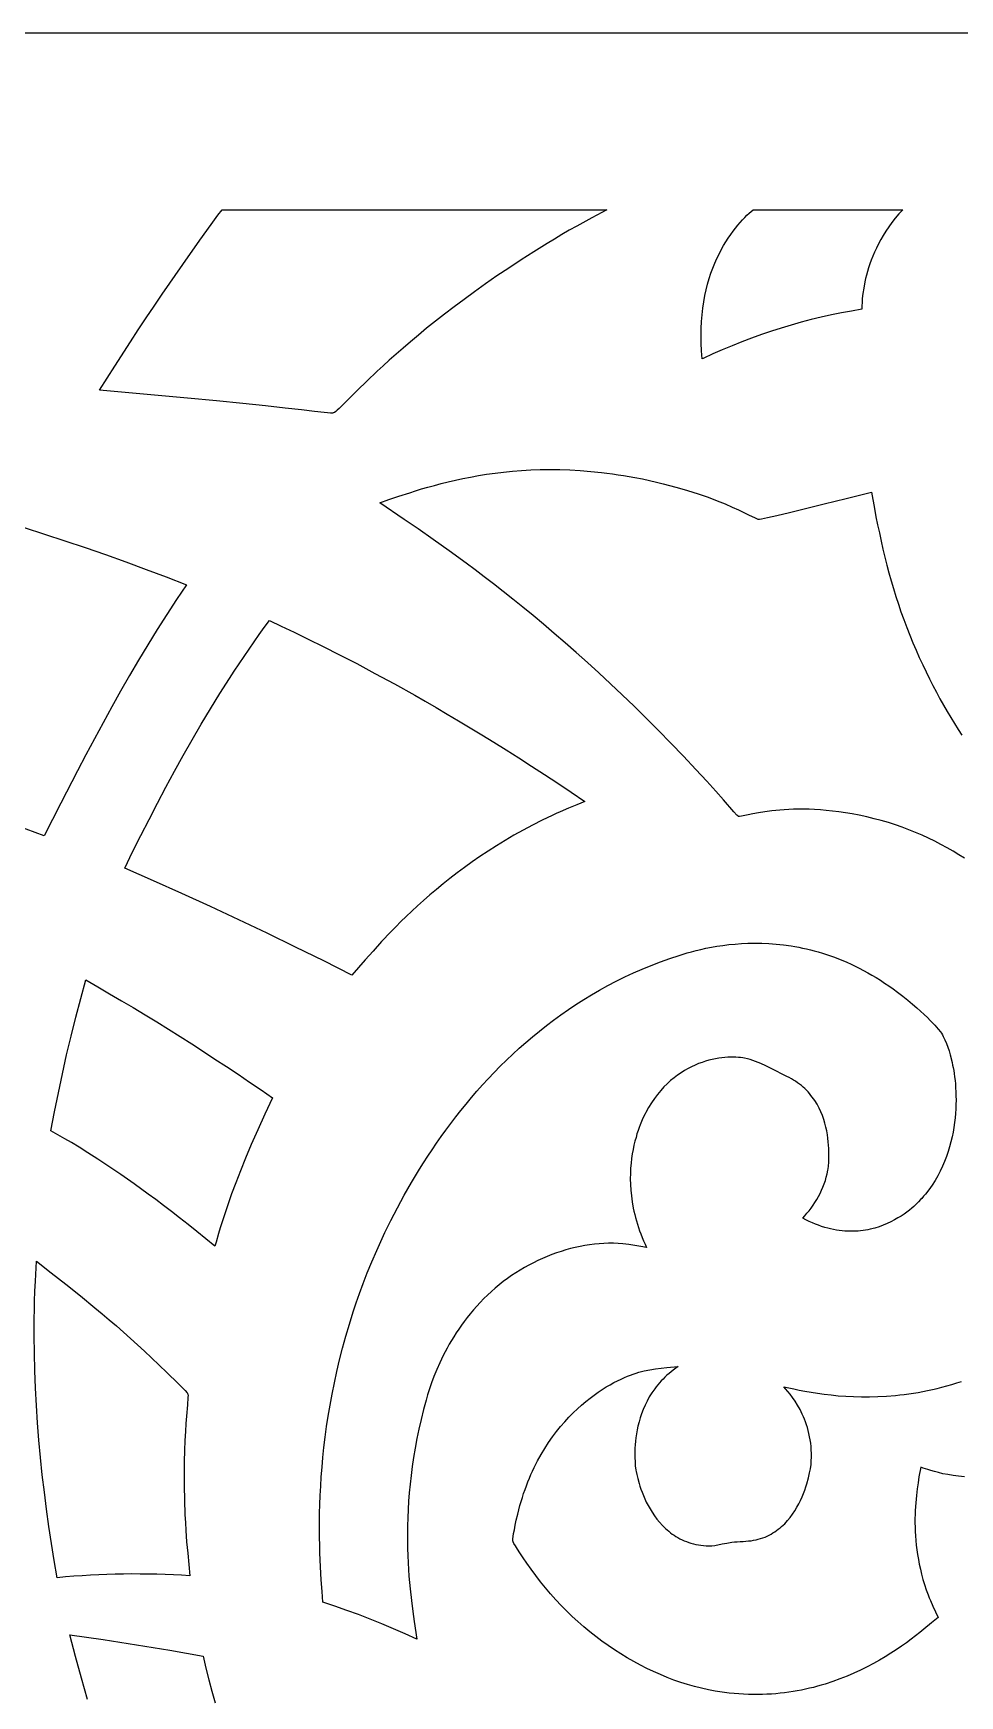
# Model space of a CAD drawing. Extents: x -300 to 300, y -304 to 306.
# Drawn here: x -124.2 to -19.2, y 118 to 306.4 of the extents above; entities that cross this region are included whole.
import ezdxf

# ---------------------------------------------------------------- set-up
doc = ezdxf.new("R2010")
doc.units = 0
doc.header["$MEASUREMENT"] = 0
doc.layers.get('0').update_dxf_attribs({"linetype": 'CONTINUOUS'})
doc.layers.add('LAYER_1', color=18, linetype='CONTINUOUS')

msp = doc.modelspace()

# ---------------------------------------------------------------- linework, layer by layer
msp.add_lwpolyline([(-300, -303.57), (300, -303.57), (300, 306.43), (-300, 306.43)], close=True)
at = {"layer": 'LAYER_1'}
for points in [[(-65.97, 282.61), (-67.47, 281.67), (-68.92, 280.74), (-70.32, 279.82), (-71.66, 278.92), (-72.95, 278.02), (-74.18, 277.14), (-75.37, 276.27), (-76.51, 275.42), (-77.59, 274.59), (-78.63, 273.78), (-79.62, 272.99), (-80.56, 272.21), (-81.45, 271.47), (-82.29, 270.74), (-83.09, 270.04), (-83.85, 269.37), (-84.55, 268.73), (-85.22, 268.12), (-86.41, 266.98), (-87.44, 265.99), (-88.3, 265.14), (-89, 264.44), (-89.54, 263.91), (-89.75, 263.72), (-89.93, 263.56), (-90.07, 263.46), (-90.18, 263.4), (-90.23, 263.39), (-90.3, 263.38), (-90.52, 263.38), (-90.84, 263.4), (-91.24, 263.44), (-92.34, 263.55), (-93.81, 263.73), (-95.65, 263.94), (-97.87, 264.2), (-100.46, 264.48), (-103.42, 264.78), (-106.74, 265.09), (-110.06, 265.38), (-116.7, 265.97), (-114.95, 268.71), (-113.19, 271.45), (-112.3, 272.81), (-111.41, 274.16), (-110.5, 275.51), (-109.6, 276.85), (-107.25, 280.24), (-105.34, 282.97), (-104.54, 284.08), (-103.86, 285.03), (-103.28, 285.82), (-102.81, 286.43), (-59.19, 286.43), (-60.9, 285.51), (-62.6, 284.58), (-63.45, 284.1), (-64.29, 283.61), (-65.14, 283.11)], [(-30.3, 275.14), (-31.45, 274.95), (-32.6, 274.74), (-33.74, 274.5), (-34.89, 274.25), (-36.03, 273.97), (-37.16, 273.68), (-38.3, 273.36), (-39.43, 273.02), (-40.55, 272.66), (-41.68, 272.28), (-42.79, 271.88), (-43.9, 271.46), (-45.01, 271.02), (-46.11, 270.56), (-47.2, 270.08), (-48.29, 269.58), (-48.38, 269.53), (-48.46, 270.43), (-48.5, 271.3), (-48.52, 272.14), (-48.51, 272.96), (-48.48, 273.76), (-48.41, 274.53), (-48.33, 275.27), (-48.22, 275.99), (-48.09, 276.69), (-47.95, 277.36), (-47.78, 278.01), (-47.6, 278.64), (-47.4, 279.24), (-47.19, 279.82), (-46.96, 280.37), (-46.73, 280.9), (-46.48, 281.41), (-46.23, 281.9), (-45.97, 282.36), (-45.7, 282.8), (-45.44, 283.22), (-45.16, 283.62), (-44.89, 283.99), (-44.62, 284.35), (-44.35, 284.68), (-44.08, 284.99), (-43.82, 285.28), (-43.57, 285.55), (-43.32, 285.8), (-43.08, 286.03), (-42.63, 286.43), (-25.66, 286.43), (-26.09, 285.95), (-26.5, 285.46), (-26.88, 284.98), (-27.23, 284.49), (-27.56, 284.01), (-27.87, 283.52), (-28.15, 283.04), (-28.41, 282.56), (-28.64, 282.09), (-28.86, 281.63), (-29.05, 281.17), (-29.23, 280.72), (-29.39, 280.28), (-29.53, 279.85), (-29.66, 279.43), (-29.77, 279.03), (-29.87, 278.63), (-29.95, 278.26), (-30.08, 277.55), (-30.18, 276.92), (-30.24, 276.37), (-30.27, 275.9), (-30.29, 275.54)], [(-97.43, 239.87), (-96.1, 239.24), (-94.64, 238.54), (-93.06, 237.77), (-91.35, 236.92), (-89.51, 235.99), (-87.55, 234.98), (-85.48, 233.87), (-83.28, 232.68), (-80.97, 231.39), (-79.77, 230.71), (-78.55, 230), (-77.29, 229.27), (-76.01, 228.51), (-74.7, 227.72), (-73.36, 226.91), (-71.99, 226.07), (-70.6, 225.2), (-69.18, 224.3), (-67.73, 223.37), (-66.26, 222.42), (-64.76, 221.43), (-63.23, 220.41), (-61.68, 219.36), (-62.61, 218.97), (-63.54, 218.59), (-64.47, 218.19), (-64.93, 217.99), (-65.39, 217.78), (-66.52, 217.24), (-67.62, 216.68), (-68.68, 216.11), (-69.72, 215.53), (-70.73, 214.94), (-71.71, 214.34), (-72.66, 213.74), (-73.58, 213.13), (-74.47, 212.51), (-75.33, 211.89), (-76.17, 211.27), (-76.98, 210.64), (-77.76, 210.02), (-78.52, 209.39), (-79.25, 208.77), (-79.96, 208.15), (-80.64, 207.54), (-81.3, 206.93), (-81.93, 206.33), (-82.53, 205.74), (-83.12, 205.15), (-83.68, 204.58), (-84.73, 203.47), (-85.69, 202.41), (-86.57, 201.42), (-88.08, 199.68), (-91.27, 201.28), (-94.47, 202.86), (-97.68, 204.42), (-100.9, 205.94), (-104.12, 207.44), (-107.35, 208.92), (-110.59, 210.37), (-113.84, 211.79), (-112.94, 213.64), (-112.02, 215.49), (-111.08, 217.33), (-110.14, 219.16), (-109.18, 220.98), (-108.2, 222.78), (-107.21, 224.58), (-106.2, 226.36), (-105.18, 228.12), (-104.13, 229.86), (-103.07, 231.58), (-101.98, 233.29), (-101.43, 234.13), (-100.88, 234.97), (-100.32, 235.8), (-99.75, 236.63), (-99.18, 237.45), (-98.6, 238.27), (-98.02, 239.07)], [(-51, 201.91), (-50.11, 202.19), (-49.61, 202.32), (-49.09, 202.46), (-48.54, 202.59), (-47.96, 202.72), (-47.35, 202.84), (-46.72, 202.95), (-46.06, 203.05), (-45.38, 203.13), (-44.67, 203.2), (-43.95, 203.26), (-43.2, 203.29), (-42.43, 203.31), (-41.64, 203.3), (-40.84, 203.26), (-40.01, 203.2), (-39.18, 203.12), (-38.32, 203), (-37.89, 202.92), (-37.45, 202.84), (-37.01, 202.75), (-36.57, 202.66), (-36.13, 202.55), (-35.68, 202.43), (-35.23, 202.3), (-34.77, 202.17), (-34.31, 202.02), (-33.85, 201.87), (-33.39, 201.7), (-32.93, 201.52), (-32.46, 201.33), (-31.99, 201.13), (-31.52, 200.92), (-31.05, 200.69), (-30.58, 200.46), (-30.1, 200.21), (-29.63, 199.95), (-29.15, 199.67), (-28.67, 199.39), (-28.19, 199.09), (-27.71, 198.77), (-27.23, 198.45), (-26.74, 198.11), (-26.26, 197.75), (-25.65, 197.28), (-25.08, 196.83), (-24.56, 196.4), (-24.07, 195.98), (-23.63, 195.59), (-23.23, 195.22), (-22.87, 194.87), (-22.55, 194.55), (-22.02, 193.99), (-21.63, 193.56), (-21.39, 193.26), (-21.27, 193.1), (-21.16, 192.92), (-21.06, 192.73), (-20.87, 192.35), (-20.7, 191.94), (-20.55, 191.52), (-20.41, 191.09), (-20.29, 190.65), (-20.07, 189.77), (-20, 189.49), (-19.94, 189.19), (-19.88, 188.87), (-19.83, 188.52), (-19.78, 188.14), (-19.73, 187.75), (-19.69, 187.34), (-19.66, 186.91), (-19.64, 186.46), (-19.63, 186), (-19.62, 185.52), (-19.63, 185.03), (-19.65, 184.53), (-19.68, 184.01), (-19.73, 183.49), (-19.79, 182.96), (-19.87, 182.42), (-19.96, 181.88), (-20.07, 181.33), (-20.2, 180.77), (-20.35, 180.22), (-20.52, 179.67), (-20.71, 179.11), (-20.92, 178.56), (-21.15, 178.01), (-21.41, 177.47), (-21.69, 176.93), (-22, 176.4), (-22.33, 175.87), (-22.7, 175.36), (-23.09, 174.86), (-23.29, 174.61), (-23.51, 174.36), (-23.63, 174.23), (-23.86, 173.99), (-24.2, 173.65), (-24.41, 173.46), (-24.64, 173.26), (-24.91, 173.04), (-25.19, 172.82), (-25.5, 172.6), (-25.84, 172.37), (-26.2, 172.15), (-26.58, 171.93), (-26.99, 171.72), (-27.41, 171.51), (-27.86, 171.33), (-28.34, 171.16), (-28.83, 171), (-29.34, 170.87), (-29.61, 170.82), (-29.88, 170.77), (-30.15, 170.73), (-30.43, 170.69), (-30.72, 170.67), (-31.01, 170.65), (-31.3, 170.64), (-31.6, 170.64), (-31.91, 170.65), (-32.21, 170.66), (-32.53, 170.69), (-32.85, 170.73), (-33.17, 170.78), (-33.49, 170.84), (-33.83, 170.91), (-34.16, 171), (-34.5, 171.09), (-34.85, 171.2), (-35.19, 171.32), (-35.55, 171.46), (-35.9, 171.6), (-36.26, 171.77), (-36.63, 171.94), (-37, 172.13), (-36.75, 172.4), (-36.51, 172.68), (-36.27, 172.97), (-36.04, 173.27), (-35.82, 173.59), (-35.61, 173.91), (-35.4, 174.24), (-35.21, 174.58), (-35.03, 174.93), (-34.86, 175.29), (-34.71, 175.65), (-34.56, 176.02), (-34.43, 176.4), (-34.32, 176.78), (-34.23, 177.17), (-34.15, 177.57), (-34.12, 177.72), (-34.09, 178.02), (-34.05, 178.46), (-34.03, 179.01), (-34.03, 179.32), (-34.03, 179.66), (-34.04, 180.01), (-34.06, 180.39), (-34.1, 180.78), (-34.14, 181.18), (-34.2, 181.59), (-34.28, 182.01), (-34.37, 182.44), (-34.48, 182.88), (-34.61, 183.31), (-34.77, 183.75), (-34.94, 184.18), (-35.14, 184.61), (-35.37, 185.04), (-35.62, 185.45), (-35.76, 185.65), (-35.91, 185.85), (-36.06, 186.05), (-36.22, 186.25), (-36.39, 186.44), (-36.56, 186.62), (-36.75, 186.81), (-36.94, 186.98), (-37.14, 187.16), (-37.35, 187.32), (-37.57, 187.48), (-37.8, 187.64), (-38.03, 187.79), (-38.28, 187.94), (-38.54, 188.07), (-38.8, 188.2), (-39.39, 188.49), (-39.98, 188.79), (-40.57, 189.09), (-41.16, 189.39), (-41.75, 189.66), (-42.05, 189.79), (-42.35, 189.9), (-42.66, 190.01), (-42.96, 190.11), (-43.27, 190.19), (-43.58, 190.26), (-43.8, 190.29), (-44.04, 190.33), (-44.29, 190.35), (-44.57, 190.37), (-44.86, 190.38), (-45.16, 190.37), (-45.48, 190.36), (-45.81, 190.34), (-46.15, 190.31), (-46.51, 190.26), (-46.87, 190.2), (-47.24, 190.12), (-47.62, 190.03), (-48.01, 189.92), (-48.4, 189.79), (-48.79, 189.65), (-49.19, 189.48), (-49.59, 189.3), (-49.99, 189.09), (-50.39, 188.87), (-50.79, 188.62), (-51.19, 188.34), (-51.58, 188.04), (-51.97, 187.72), (-52.35, 187.37), (-52.73, 187), (-53.09, 186.59), (-53.45, 186.16), (-53.8, 185.69), (-54.13, 185.2), (-54.46, 184.67), (-54.77, 184.12), (-54.85, 183.97), (-54.99, 183.68), (-55.19, 183.26), (-55.41, 182.72), (-55.53, 182.4), (-55.65, 182.06), (-55.78, 181.68), (-55.89, 181.28), (-56.01, 180.86), (-56.12, 180.4), (-56.22, 179.93), (-56.31, 179.43), (-56.39, 178.9), (-56.45, 178.36), (-56.5, 177.79), (-56.53, 177.2), (-56.54, 176.59), (-56.52, 175.96), (-56.48, 175.32), (-56.42, 174.65), (-56.32, 173.97), (-56.2, 173.27), (-56.12, 172.92), (-56.04, 172.56), (-55.95, 172.2), (-55.85, 171.83), (-55.74, 171.46), (-55.62, 171.09), (-55.49, 170.71), (-55.35, 170.34), (-55.2, 169.95), (-55.04, 169.57), (-54.87, 169.18), (-54.69, 168.79), (-55.36, 168.91), (-56.03, 169.03), (-56.71, 169.14), (-57.04, 169.19), (-57.38, 169.22), (-57.92, 169.26), (-58.45, 169.28), (-58.99, 169.28), (-59.53, 169.26), (-60.07, 169.23), (-60.61, 169.18), (-61.15, 169.11), (-61.69, 169.03), (-62.23, 168.93), (-62.77, 168.81), (-63.31, 168.68), (-63.85, 168.53), (-64.38, 168.37), (-64.91, 168.19), (-65.44, 168), (-65.97, 167.79), (-66.49, 167.57), (-67.01, 167.33), (-67.52, 167.08), (-68.03, 166.82), (-68.53, 166.54), (-69.02, 166.24), (-69.51, 165.94), (-69.99, 165.62), (-70.47, 165.28), (-70.94, 164.94), (-71.39, 164.58), (-71.84, 164.2), (-72.28, 163.82), (-72.71, 163.42), (-73.13, 163.01), (-73.54, 162.59), (-73.94, 162.16), (-74.32, 161.73), (-74.68, 161.29), (-75.03, 160.86), (-75.36, 160.42), (-75.68, 159.99), (-75.98, 159.55), (-76.27, 159.12), (-76.55, 158.69), (-76.81, 158.26), (-77.06, 157.83), (-77.3, 157.4), (-77.52, 156.98), (-77.74, 156.57), (-78.13, 155.75), (-78.48, 154.96), (-78.79, 154.19), (-79.06, 153.46), (-79.3, 152.77), (-79.51, 152.11), (-79.69, 151.5), (-79.98, 150.44), (-80.25, 149.32), (-80.5, 148.22), (-80.72, 147.14), (-80.92, 146.07), (-81.1, 145.02), (-81.25, 143.99), (-81.39, 142.97), (-81.5, 141.98), (-81.59, 141), (-81.66, 140.04), (-81.72, 139.1), (-81.76, 138.17), (-81.79, 137.27), (-81.8, 136.39), (-81.8, 135.53), (-81.78, 134.69), (-81.76, 133.88), (-81.72, 133.08), (-81.68, 132.31), (-81.63, 131.55), (-81.57, 130.83), (-81.5, 130.12), (-81.35, 128.78), (-81.2, 127.54), (-81.03, 126.4), (-80.73, 124.43), (-82.04, 125.02), (-83.36, 125.59), (-84.68, 126.14), (-86.01, 126.67), (-87.35, 127.19), (-88.68, 127.68), (-90.03, 128.15), (-91.38, 128.61), (-91.47, 129.81), (-91.56, 131.15), (-91.65, 132.61), (-91.71, 134.21), (-91.74, 135.05), (-91.76, 135.92), (-91.76, 136.82), (-91.76, 137.75), (-91.75, 138.71), (-91.73, 139.69), (-91.69, 140.7), (-91.63, 141.74), (-91.57, 142.8), (-91.48, 143.89), (-91.38, 145.01), (-91.26, 146.15), (-91.12, 147.31), (-90.96, 148.5), (-90.78, 149.7), (-90.57, 150.94), (-90.34, 152.19), (-90.08, 153.46), (-89.8, 154.75), (-89.49, 156.07), (-89.15, 157.4), (-88.78, 158.75), (-88.38, 160.13), (-87.95, 161.51), (-87.61, 162.52), (-87.24, 163.6), (-86.82, 164.74), (-86.35, 165.93), (-85.84, 167.18), (-85.28, 168.47), (-84.67, 169.81), (-84.35, 170.49), (-84.02, 171.18), (-83.67, 171.88), (-83.31, 172.58), (-82.94, 173.29), (-82.55, 174.01), (-82.15, 174.73), (-81.74, 175.46), (-81.32, 176.19), (-80.88, 176.93), (-80.43, 177.67), (-79.96, 178.41), (-79.49, 179.15), (-78.99, 179.89), (-78.49, 180.64), (-77.97, 181.38), (-77.43, 182.12), (-76.88, 182.86), (-76.32, 183.6), (-75.74, 184.33), (-75.15, 185.06), (-74.54, 185.79), (-73.92, 186.51), (-73.28, 187.23), (-72.63, 187.94), (-71.96, 188.65), (-71.27, 189.34), (-70.57, 190.03), (-69.86, 190.71), (-69.13, 191.39), (-68.38, 192.05), (-67.62, 192.7), (-66.84, 193.34), (-66.04, 193.97), (-65.23, 194.58), (-64.4, 195.19), (-63.56, 195.78), (-62.7, 196.35), (-61.82, 196.91), (-60.92, 197.46), (-60.01, 197.99), (-59.08, 198.5), (-58.13, 198.99), (-57.17, 199.47), (-56.18, 199.93), (-55.18, 200.37), (-54.17, 200.78), (-53.13, 201.18), (-52.07, 201.56)], [(-118.24, 199.13), (-116.9, 198.35), (-115.55, 197.57), (-114.21, 196.78), (-112.88, 195.99), (-111.54, 195.18), (-110.21, 194.37), (-108.88, 193.54), (-107.56, 192.71), (-106.24, 191.88), (-104.92, 191.03), (-103.61, 190.17), (-102.3, 189.31), (-100.99, 188.44), (-99.69, 187.56), (-98.39, 186.67), (-97.09, 185.78), (-97.97, 183.92), (-98.77, 182.16), (-99.49, 180.49), (-100.15, 178.94), (-100.73, 177.48), (-101.26, 176.13), (-101.72, 174.89), (-102.12, 173.76), (-102.47, 172.74), (-102.77, 171.84), (-103.01, 171.05), (-103.22, 170.38), (-103.49, 169.41), (-103.62, 168.94), (-104.66, 169.79), (-105.68, 170.62), (-106.66, 171.41), (-107.62, 172.16), (-108.55, 172.88), (-109.46, 173.57), (-110.33, 174.23), (-111.18, 174.86), (-112.78, 176.02), (-114.27, 177.07), (-115.64, 178), (-116.89, 178.83), (-118.01, 179.54), (-119, 180.16), (-119.87, 180.69), (-120.61, 181.12), (-121.68, 181.72), (-122.2, 182.01), (-121.79, 184.18), (-121.36, 186.34), (-120.9, 188.49), (-120.42, 190.64), (-119.91, 192.77), (-119.38, 194.9), (-118.82, 197.02)], [(-123.85, 167.24), (-122.18, 165.95), (-120.51, 164.65), (-118.86, 163.33), (-117.21, 161.98), (-116.4, 161.3), (-115.59, 160.61), (-114.78, 159.91), (-113.97, 159.21), (-113.17, 158.5), (-112.38, 157.78), (-111.59, 157.05), (-110.81, 156.31), (-109.05, 154.63), (-107.77, 153.39), (-107.32, 152.93), (-106.98, 152.58), (-106.77, 152.34), (-106.71, 152.26), (-106.68, 152.21), (-106.67, 152.15), (-106.66, 152.06), (-106.67, 151.81), (-106.74, 150.96), (-106.85, 149.68), (-106.91, 148.87), (-106.97, 147.96), (-107.02, 146.93), (-107.07, 145.8), (-107.1, 144.56), (-107.12, 143.21), (-107.11, 141.75), (-107.08, 140.19), (-107.01, 138.51), (-106.97, 137.64), (-106.91, 136.74), (-106.82, 135.45), (-106.7, 134.16), (-106.57, 132.88), (-106.45, 131.59), (-107.39, 131.65), (-108.33, 131.7), (-109.27, 131.74), (-110.21, 131.77), (-111.15, 131.78), (-112.09, 131.79), (-113.03, 131.8), (-113.97, 131.79), (-114.91, 131.77), (-115.85, 131.74), (-116.79, 131.7), (-117.73, 131.66), (-118.67, 131.6), (-119.61, 131.54), (-120.55, 131.47), (-121.49, 131.38), (-121.82, 133.31), (-122.13, 135.24), (-122.43, 137.18), (-122.7, 139.13), (-122.95, 141.08), (-123.18, 143.04), (-123.38, 145), (-123.56, 146.97), (-123.72, 148.93), (-123.85, 150.9), (-123.95, 152.88), (-124.03, 154.85), (-124.08, 156.82), (-124.1, 158.79), (-124.1, 159.78), (-124.09, 160.76), (-124.07, 161.75), (-124.05, 162.73), (-124.01, 163.86), (-123.96, 164.99)]]:
    msp.add_lwpolyline(points, close=True, dxfattribs=at)
for points in [[(-18.65, 212.92), (-19.3, 213.33), (-19.96, 213.73), (-20.64, 214.12), (-21.33, 214.49), (-22.03, 214.85), (-22.74, 215.2), (-23.46, 215.53), (-24.2, 215.85), (-24.95, 216.15), (-25.72, 216.44), (-26.49, 216.71), (-27.29, 216.96), (-28.09, 217.2), (-28.91, 217.41), (-29.74, 217.61), (-30.58, 217.79), (-31.38, 217.94), (-32.15, 218.07), (-32.89, 218.18), (-33.62, 218.27), (-34.32, 218.34), (-34.99, 218.4), (-35.65, 218.44), (-36.28, 218.47), (-36.89, 218.48), (-37.47, 218.48), (-38.04, 218.47), (-38.57, 218.46), (-39.09, 218.43), (-39.58, 218.39), (-40.49, 218.3), (-41.3, 218.2), (-42.02, 218.08), (-42.65, 217.97), (-43.17, 217.86), (-43.93, 217.7), (-44.16, 217.66), (-44.24, 217.66), (-44.29, 217.67), (-44.36, 217.72), (-44.47, 217.82), (-44.81, 218.19), (-45.99, 219.54), (-46.85, 220.51), (-47.88, 221.66), (-49.1, 222.99), (-50.5, 224.49), (-51.93, 225.97), (-53.34, 227.41), (-54.73, 228.8), (-56.1, 230.15), (-57.45, 231.45), (-58.79, 232.71), (-60.1, 233.93), (-61.4, 235.11), (-62.67, 236.25), (-63.92, 237.35), (-65.15, 238.41), (-66.36, 239.44), (-67.54, 240.42), (-68.7, 241.37), (-69.84, 242.29), (-70.95, 243.17), (-72.03, 244.01), (-73.09, 244.83), (-74.13, 245.61), (-75.13, 246.36), (-77.06, 247.77), (-78.88, 249.06), (-80.58, 250.25), (-82.15, 251.33), (-84.92, 253.21), (-83.9, 253.57), (-82.77, 253.95), (-81.54, 254.36), (-80.88, 254.57), (-80.19, 254.78), (-79.48, 254.99), (-78.74, 255.19), (-77.97, 255.39), (-77.17, 255.59), (-76.35, 255.78), (-75.51, 255.96), (-74.64, 256.13), (-73.74, 256.29), (-72.82, 256.44), (-71.87, 256.57), (-70.89, 256.69), (-69.9, 256.79), (-68.87, 256.87), (-67.82, 256.93), (-66.75, 256.97), (-65.65, 256.98), (-64.53, 256.97), (-63.38, 256.93), (-62.21, 256.87), (-61.02, 256.77), (-59.8, 256.65), (-59.19, 256.57), (-58.56, 256.49), (-57.93, 256.4), (-57.3, 256.3), (-56.66, 256.19), (-56.01, 256.07), (-55.17, 255.91), (-54.36, 255.74), (-53.58, 255.56), (-52.82, 255.38), (-52.09, 255.19), (-51.39, 255), (-50.71, 254.81), (-50.06, 254.62), (-49.44, 254.42), (-48.84, 254.23), (-47.72, 253.84), (-46.71, 253.45), (-45.79, 253.08), (-44.98, 252.73), (-44.27, 252.41), (-43.14, 251.86), (-42.39, 251.49), (-42.16, 251.39), (-42.08, 251.36), (-42.02, 251.35), (-41.9, 251.35), (-41.68, 251.39), (-40.98, 251.54), (-39.92, 251.79), (-38.49, 252.13), (-34.57, 253.1), (-32.06, 253.71), (-29.2, 254.4), (-28.86, 252.55), (-28.69, 251.63), (-28.51, 250.71), (-28.31, 249.8), (-28.11, 248.88), (-27.91, 247.97), (-27.69, 247.06), (-27.46, 246.16), (-27.22, 245.26), (-26.97, 244.37), (-26.71, 243.48), (-26.44, 242.59), (-26.15, 241.72), (-25.86, 240.85), (-25.54, 239.99), (-25.21, 239.09), (-24.86, 238.21), (-24.51, 237.34), (-24.15, 236.5), (-23.78, 235.66), (-23.4, 234.85), (-23.02, 234.05), (-22.64, 233.27), (-22.25, 232.5), (-21.85, 231.74), (-21.45, 231), (-21.04, 230.28), (-20.63, 229.57), (-20.22, 228.88), (-19.8, 228.2), (-19.37, 227.53), (-18.95, 226.88)], [(-125.24, 250.41), (-122.93, 249.67), (-120.62, 248.91), (-118.31, 248.14), (-116.01, 247.34), (-113.71, 246.51), (-111.42, 245.67), (-109.13, 244.81), (-106.85, 243.93), (-107.98, 242.26), (-109.08, 240.57), (-110.16, 238.86), (-111.22, 237.13), (-112.27, 235.39), (-113.3, 233.63), (-114.31, 231.85), (-115.31, 230.07), (-116.3, 228.27), (-117.28, 226.46), (-118.24, 224.64), (-119.2, 222.82), (-121.09, 219.15), (-122.96, 215.48), (-127.06, 216.99)], [(-18.64, 142.82), (-19.32, 142.88), (-19.96, 142.96), (-20.56, 143.06), (-21.11, 143.17), (-21.61, 143.29), (-22.07, 143.4), (-22.47, 143.52), (-22.82, 143.63), (-23.34, 143.8), (-23.62, 143.9), (-23.82, 142.8), (-23.92, 142.15), (-24.02, 141.44), (-24.11, 140.68), (-24.19, 139.86), (-24.24, 138.99), (-24.26, 138.54), (-24.27, 138.08), (-24.27, 137.6), (-24.26, 137.12), (-24.25, 136.62), (-24.22, 136.12), (-24.18, 135.61), (-24.13, 135.08), (-24.06, 134.55), (-23.99, 134.01), (-23.89, 133.46), (-23.79, 132.9), (-23.66, 132.34), (-23.52, 131.77), (-23.37, 131.19), (-23.19, 130.61), (-23, 130.02), (-22.79, 129.43), (-22.66, 129.1), (-22.52, 128.78), (-22.24, 128.14), (-21.94, 127.52), (-21.65, 126.88), (-22.4, 126.25), (-23.25, 125.54), (-23.71, 125.17), (-24.2, 124.79), (-24.71, 124.4), (-25.25, 124.01), (-25.81, 123.61), (-26.4, 123.21), (-27.01, 122.81), (-27.64, 122.42), (-28.3, 122.03), (-28.99, 121.64), (-29.7, 121.27), (-30.43, 120.9), (-31.19, 120.55), (-31.97, 120.22), (-32.77, 119.9), (-33.6, 119.6), (-34.45, 119.32), (-34.89, 119.19), (-35.33, 119.07), (-35.77, 118.95), (-36.22, 118.84), (-36.68, 118.74), (-37.14, 118.64), (-37.61, 118.55), (-38.09, 118.47), (-38.57, 118.4), (-39.06, 118.33), (-39.55, 118.28), (-40.05, 118.23), (-40.55, 118.19), (-41.06, 118.16), (-41.57, 118.14), (-42.1, 118.13), (-42.62, 118.13), (-43.15, 118.14), (-43.69, 118.16), (-44.23, 118.2), (-44.78, 118.24), (-45.34, 118.29), (-46.12, 118.39), (-46.9, 118.52), (-47.69, 118.67), (-48.47, 118.84), (-49.26, 119.04), (-50.04, 119.26), (-50.81, 119.51), (-51.59, 119.78), (-52.36, 120.07), (-53.13, 120.39), (-53.89, 120.73), (-54.65, 121.09), (-55.4, 121.47), (-56.15, 121.87), (-56.89, 122.3), (-57.62, 122.74), (-58.34, 123.21), (-59.05, 123.69), (-59.76, 124.2), (-60.45, 124.72), (-61.13, 125.26), (-61.81, 125.82), (-62.47, 126.4), (-63.12, 126.99), (-63.75, 127.61), (-64.37, 128.24), (-64.98, 128.88), (-65.57, 129.54), (-66.15, 130.22), (-66.72, 130.91), (-67.26, 131.62), (-67.79, 132.34), (-68.28, 133.03), (-68.69, 133.64), (-69.05, 134.18), (-69.33, 134.62), (-69.56, 134.99), (-69.72, 135.26), (-69.81, 135.45), (-69.85, 135.54), (-69.85, 135.63), (-69.84, 135.8), (-69.81, 136.05), (-69.76, 136.39), (-69.68, 136.82), (-69.58, 137.32), (-69.46, 137.91), (-69.3, 138.58), (-69.18, 139.07), (-69.05, 139.55), (-68.92, 140.02), (-68.77, 140.48), (-68.63, 140.93), (-68.47, 141.38), (-68.31, 141.81), (-68.15, 142.24), (-67.98, 142.65), (-67.8, 143.06), (-67.62, 143.46), (-67.43, 143.86), (-67.24, 144.24), (-67.05, 144.62), (-66.64, 145.34), (-66.23, 146.04), (-65.8, 146.7), (-65.35, 147.33), (-64.9, 147.94), (-64.44, 148.51), (-63.97, 149.05), (-63.5, 149.56), (-63.02, 150.05), (-62.54, 150.51), (-62.06, 150.94), (-61.58, 151.35), (-61.1, 151.73), (-60.63, 152.08), (-60.17, 152.41), (-59.71, 152.71), (-59.26, 153), (-58.82, 153.25), (-58.4, 153.49), (-57.99, 153.7), (-57.59, 153.9), (-57.21, 154.07), (-56.86, 154.22), (-56.52, 154.35), (-56.2, 154.46), (-55.89, 154.57), (-55.58, 154.66), (-55.27, 154.74), (-54.95, 154.81), (-54.32, 154.94), (-53.68, 155.04), (-53.04, 155.12), (-52.4, 155.19), (-51.12, 155.3), (-51.39, 155.11), (-51.66, 154.92), (-51.91, 154.72), (-52.15, 154.52), (-52.39, 154.32), (-52.61, 154.11), (-52.82, 153.9), (-53.03, 153.68), (-53.23, 153.46), (-53.42, 153.24), (-53.6, 153.02), (-53.77, 152.79), (-54.09, 152.33), (-54.38, 151.87), (-54.64, 151.4), (-54.87, 150.92), (-55.08, 150.45), (-55.26, 149.97), (-55.42, 149.5), (-55.55, 149.04), (-55.67, 148.57), (-55.76, 148.12), (-55.84, 147.68), (-55.91, 147.25), (-55.95, 146.84), (-55.99, 146.44), (-56.01, 146.05), (-56.02, 145.69), (-56.02, 145.03), (-56, 144.48), (-55.97, 144.04), (-55.91, 143.57), (-55.88, 143.41), (-55.81, 143.09), (-55.7, 142.63), (-55.55, 142.07), (-55.45, 141.76), (-55.33, 141.42), (-55.2, 141.07), (-55.06, 140.71), (-54.9, 140.33), (-54.72, 139.95), (-54.52, 139.57), (-54.3, 139.18), (-54.06, 138.79), (-53.81, 138.4), (-53.53, 138.03), (-53.23, 137.66), (-52.9, 137.3), (-52.55, 136.96), (-52.37, 136.8), (-52.18, 136.64), (-51.98, 136.48), (-51.78, 136.33), (-51.57, 136.19), (-51.36, 136.05), (-51.14, 135.92), (-50.91, 135.8), (-50.67, 135.68), (-50.43, 135.57), (-50.18, 135.47), (-49.92, 135.38), (-49.66, 135.29), (-49.39, 135.22), (-49.11, 135.15), (-48.82, 135.1), (-48.53, 135.05), (-48.23, 135.02), (-47.92, 134.99), (-47.6, 134.98), (-47.46, 134.98), (-47.31, 134.99), (-46.96, 135.04), (-46.11, 135.21), (-45.6, 135.31), (-45.04, 135.39), (-44.73, 135.43), (-44.42, 135.46), (-44.09, 135.48), (-43.74, 135.5), (-43.44, 135.51), (-43.14, 135.54), (-42.85, 135.57), (-42.57, 135.62), (-42.29, 135.67), (-42.03, 135.74), (-41.77, 135.82), (-41.52, 135.9), (-41.27, 135.99), (-41.04, 136.1), (-40.81, 136.21), (-40.58, 136.32), (-40.37, 136.45), (-40.16, 136.58), (-39.96, 136.72), (-39.76, 136.87), (-39.57, 137.02), (-39.39, 137.17), (-39.21, 137.34), (-39.04, 137.5), (-38.72, 137.85), (-38.42, 138.21), (-38.14, 138.58), (-37.88, 138.97), (-37.65, 139.36), (-37.43, 139.75), (-37.24, 140.14), (-37.06, 140.53), (-36.9, 140.92), (-36.76, 141.3), (-36.63, 141.67), (-36.52, 142.02), (-36.34, 142.68), (-36.21, 143.25), (-36.12, 143.71), (-36.05, 144.2), (-36.02, 144.63), (-36.01, 145.05), (-36.01, 145.46), (-36.02, 145.86), (-36.05, 146.25), (-36.09, 146.63), (-36.15, 147), (-36.21, 147.36), (-36.29, 147.72), (-36.37, 148.06), (-36.46, 148.39), (-36.57, 148.72), (-36.67, 149.03), (-36.79, 149.34), (-36.91, 149.63), (-37.04, 149.91), (-37.17, 150.19), (-37.3, 150.45), (-37.58, 150.94), (-37.86, 151.4), (-38.15, 151.81), (-38.42, 152.18), (-38.68, 152.5), (-38.93, 152.78), (-39.14, 153.02), (-38.01, 152.77), (-37.39, 152.64), (-36.74, 152.52), (-36.05, 152.4), (-35.32, 152.28), (-34.57, 152.18), (-33.78, 152.09), (-32.97, 152.01), (-32.12, 151.95), (-31.24, 151.9), (-30.34, 151.88), (-29.42, 151.88), (-28.47, 151.9), (-27.49, 151.95), (-26.49, 152.03), (-25.99, 152.09), (-25.48, 152.15), (-24.96, 152.22), (-24.44, 152.3), (-23.91, 152.38), (-23.38, 152.48), (-22.84, 152.59), (-22.3, 152.7), (-21.76, 152.83), (-21.21, 152.97), (-20.66, 153.12), (-20.1, 153.28), (-19.54, 153.45), (-18.98, 153.63)], [(-118.04, 117.59), (-118.4, 118.8), (-118.74, 120.01), (-119.41, 122.45), (-120.06, 124.9), (-118.16, 124.64), (-116.27, 124.36), (-114.38, 124.08), (-112.49, 123.78), (-110.6, 123.47), (-108.72, 123.15), (-106.83, 122.82), (-104.94, 122.48), (-104.63, 121.14), (-104.3, 119.82), (-103.95, 118.5), (-103.58, 117.18)]]:
    msp.add_lwpolyline(points, dxfattribs=at)

doc.saveas('drawing.dxf')
